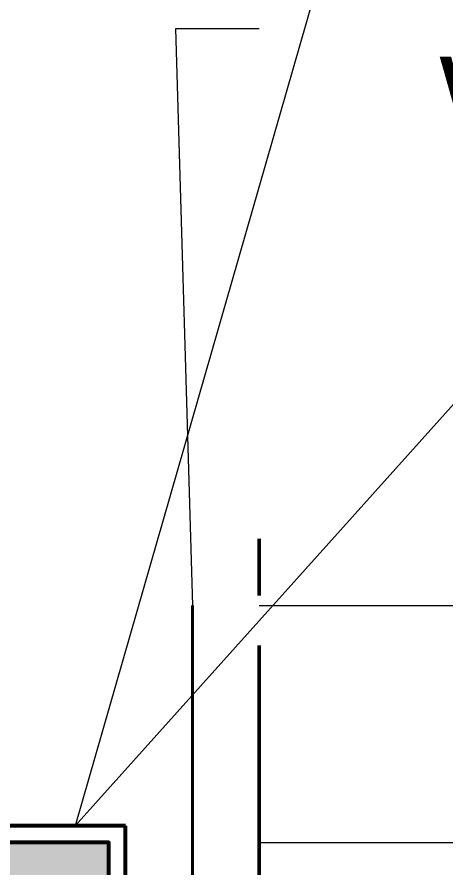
# Model space of a CAD drawing. Header units: millimetres. Extents: x -6738 to 19322, y -5679 to 4356.
# Drawn here: x 14756 to 15662, y 1506 to 3302 of the extents above; entities that cross this region are included whole.
import ezdxf

# ---------------------------------------------------------------- set-up
doc = ezdxf.new("R2010")
doc.units = ezdxf.units.MM
doc.linetypes.add('DASH_494_106', pattern=[599.722222, 493.888889, -105.833333])
for name, color, linetype in [('ANNOTATIONS', 7, 'Continuous'), ('DIMENSIONS', 7, 'Continuous'), ('GEOFAB', 5, 'Continuous'), ('LEADERS', 7, 'Continuous'), ('MODULE_ART', 7, 'Continuous'), ('TANK', 7, 'Continuous')]:
    doc.layers.add(name, color=color, linetype=linetype)
doc.styles.add('ARIAL', font='arial.ttf')

# ---------------------------------------------------------------- blocks, each defined once
blk = doc.blocks.new('atlancube_face')
at = {"true_color": 0x000000}
blk.add_solid([(-1.8, -1.8), (1151.8, -1.8), (-1.8, 781.8), (1151.8, 781.8)], dxfattribs=at)

msp = doc.modelspace()

# ---------------------------------------------------------------- linework, layer by layer
at = {"layer": 'DIMENSIONS', "lineweight": 18}
for p, q in [((15267.5, 2060), (15973.1, 2060)), ((15267.5, 1560), (15973.1, 1560))]:
    msp.add_line(p, q, dxfattribs=at)
at = {"layer": 'GEOFAB', "color": 5, "linetype": 'DASH_494_106', "lineweight": 50}
msp.add_line((15267.5, -317.5), (15267.5, 2201.1), dxfattribs=at)
at = {"layer": 'GEOFAB', "color": 6, "lineweight": 40}
msp.add_line((15126.4, -176.4), (15126.4, 2060), dxfattribs=at)
at = {"layer": 'GEOFAB', "color": 5, "linetype": 'DASH_494_106', "lineweight": 53}
msp.add_lwpolyline([(-35.3, -35.3), (14985.3, -35.3), (14985.3, 1595.3), (-35.3, 1595.3)], close=True, dxfattribs=at)
at = {"layer": 'LEADERS', "lineweight": 18}
for p, q in [((15400.5, 3408.6), (14879.4, 1595.3)), ((15267.5, 3277.1), (15091.1, 3277.1)), ((15091.1, 3277.1), (15126.4, 2060)), ((15809.2, 2632.4), (14879.4, 1595.3))]:
    msp.add_line(p, q, dxfattribs=at)
at = {"layer": 'TANK', "lineweight": 53}
msp.add_lwpolyline([(0, 0), (14950, 0), (14950, 1560), (0, 1560)], close=True, dxfattribs=at)

# ---------------------------------------------------------------- block references
at = {"layer": 'MODULE_ART'}
msp.add_blockref('atlancube_face', (13800, 780), dxfattribs=at)

# ---------------------------------------------------------------- texts
at = {"layer": 'ANNOTATIONS', "style": 'ARIAL'}
msp.add_text('WRAPPED AROUND THE TANK', height=176.812, dxfattribs=at).set_placement((15647.4, 3041.7))

doc.saveas('drawing.dxf')
